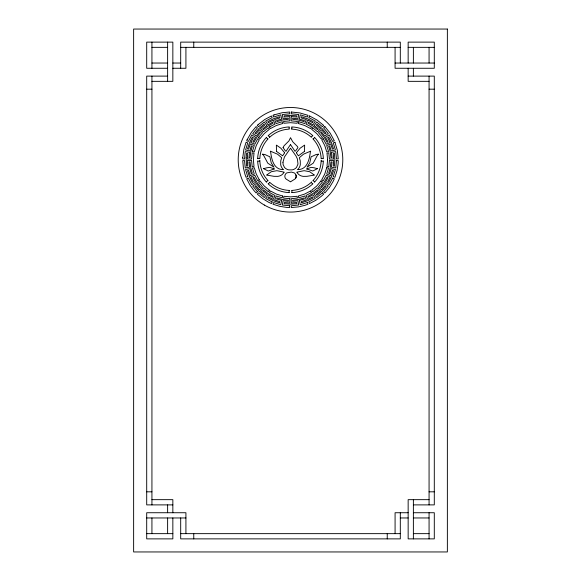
<?xml version="1.0" encoding="UTF-8"?>
<svg xmlns="http://www.w3.org/2000/svg" width="581" height="581" viewBox="0 0 581 581"><rect width="100%" height="100%" fill="white"/><g stroke="black" fill="none" stroke-linecap="round" stroke-linejoin="round"><path stroke-width="0.87" d="M266.773 175.092L274.007 176.326L277.696 176.37A10.066 10.066 0 0 0 279.86 175.861A7.379 7.379 0 0 0 281.277 175.186A7.045 7.045 0 0 0 282.482 174.242A8.112 8.112 0 0 0 283.513 173.022L284.051 172.281M276.512 151.365L276.36 145.257M304.64 145.257L304.488 151.365M296.383 152.738L300.116 148.22L304.488 145.185M284.603 152.905L282.649 155.759M266.832 174.939L271.276 171.722L276.621 170.72A7.894 7.894 0 0 1 277.885 170.872L284.015 172.136M318.562 154.248L318.032 154.699A10.044 10.044 0 0 0 317.458 155.221L313.21 163.174L307.037 167.205L309.753 162.847L311.082 156.979A0.813 0.813 0 0 1 311.169 156.725L311.815 156.42A7.793 7.793 0 0 0 313.479 155.759L316.18 154.473L318.541 154.19M304.459 151.416L298.474 155.759M317.393 168.693L313.094 170.858A1.634 1.634 0 0 1 312.643 170.959L306.753 169.006M306.717 168.882L311.227 167.35L314.582 167.873A22.739 22.739 0 0 0 316.333 168.374L317.415 168.613M263.585 168.613L264.667 168.374A22.739 22.739 0 0 0 266.418 167.873L269.773 167.35L274.283 168.882M296.985 172.136L303.115 170.872A7.894 7.894 0 0 1 304.379 170.72L309.724 171.722L314.168 174.939M274.247 169.006L268.386 170.959A1.634 1.634 0 0 1 267.906 170.858L263.607 168.693M314.227 175.092L306.993 176.326L303.304 176.37A10.066 10.066 0 0 1 301.14 175.861A7.379 7.379 0 0 1 299.723 175.186A7.045 7.045 0 0 1 298.518 174.242A8.112 8.112 0 0 1 297.487 173.022L296.949 172.281M297.85 169.616C307.298 169.637 309.433 159.267 310.356 151.939A10.494 10.494 0 0 0 310.682 151.154L303.536 154.147L299.309 157.72L300.261 160.85L300.319 164.503A8.635 8.635 0 0 1 299.215 167.626L298.213 169.027A10.763 10.763 0 0 0 297.806 169.529M151.931 47.352L167.618 47.352M180.691 47.352L400.309 47.352M408.152 47.352L434.297 47.352M151.931 63.038L167.618 63.038M172.847 63.038L180.691 63.038M395.08 63.038L434.297 63.038M167.618 68.267L146.702 68.267L146.702 42.122L172.847 42.122L172.847 81.34L151.931 81.34M172.847 68.267L185.92 68.267L185.92 47.352M167.618 76.111L146.702 76.111L146.702 504.889L172.847 504.889M408.152 76.111L434.297 76.111L434.297 504.889L413.382 504.889M429.068 81.34L408.152 81.34L408.152 68.267M146.702 89.183L151.931 89.183M429.068 89.183L434.297 89.183M146.702 491.817L151.931 491.817M429.068 491.817L434.297 491.817M151.931 499.66L172.847 499.66L172.847 512.732M429.068 499.66L408.152 499.66L408.152 538.877L434.297 538.877L434.297 512.732L413.382 512.732M408.152 512.732L395.08 512.732L395.08 533.648M146.702 517.962L185.92 517.962M400.309 517.962L408.152 517.962M413.382 517.962L429.068 517.962M146.702 533.648L172.847 533.648M180.691 533.648L400.309 533.648M413.382 533.648L429.068 533.648M262.459 154.19L264.82 154.473L267.521 155.759A7.793 7.793 0 0 0 269.185 156.42L269.831 156.725A0.813 0.813 0 0 1 269.918 156.979L271.247 162.847L274 167.205L267.79 163.174L263.542 155.221A10.044 10.044 0 0 0 262.968 154.699L262.438 154.248M283.15 169.616C273.702 169.637 271.567 159.267 270.644 151.939A10.494 10.494 0 0 1 270.318 151.154L277.464 154.147L281.691 157.72L280.739 160.85L280.681 164.503A8.635 8.635 0 0 0 281.785 167.626L282.787 169.027A10.763 10.763 0 0 1 283.194 169.529M276.512 145.185L280.884 148.22L284.617 152.738M276.556 151.43L282.526 155.759M298.351 155.759L296.39 152.89M429.068 47.352L429.068 63.038M429.068 76.111L429.068 504.889M429.068 512.732L429.068 538.877M413.382 47.352L413.382 63.038M413.382 68.267L413.382 76.111M413.382 499.66L413.382 538.877M408.152 63.038L408.152 42.122L434.297 42.122L434.297 68.267L395.08 68.267L395.08 47.352M400.309 63.038L400.309 42.122L180.691 42.122L180.691 68.267M400.309 512.732L400.309 538.877L180.691 538.877L180.691 517.962M387.237 42.122L387.237 47.352M387.237 533.648L387.237 538.877M193.763 42.122L193.763 47.352M193.763 533.648L193.763 538.877M185.92 533.648L185.92 512.732L146.702 512.732L146.702 538.877L172.847 538.877L172.847 517.962M167.618 42.122L167.618 81.34M167.618 504.889L167.618 512.732M167.618 517.962L167.618 533.648M151.931 42.122L151.931 68.267M151.931 76.111L151.931 504.889M151.931 517.962L151.931 533.648M295.765 177.997A2.68 2.68 0 0 1 295.293 178.665A4.292 4.292 0 0 1 294.538 179.282L290.921 181.548A5.636 5.636 0 0 1 290.529 181.868A5.636 5.636 0 0 1 290.079 181.548L286.462 179.282A4.292 4.292 0 0 1 285.707 178.657A2.68 2.68 0 0 1 285.235 177.997A3.856 3.856 0 0 1 285.816 173.741A4.612 4.612 0 0 1 286.774 172.891L291.357 172.07L294.226 172.891A4.612 4.612 0 0 1 295.192 173.734A3.856 3.856 0 0 1 295.773 178.004A3.82 3.82 0 0 0 295.932 175.004M283.078 147.53L284.145 149.15A16.711 16.711 0 0 0 284.472 149.6L284.603 149.76A31.28 31.28 0 0 1 285.14 150.559L285.99 151.3L290.217 144.996A7.96 7.96 0 0 1 290.485 144.422A7.96 7.96 0 0 1 290.783 144.996L295.01 151.3L295.86 150.559A31.28 31.28 0 0 1 296.397 149.76L296.528 149.6A16.711 16.711 0 0 0 296.855 149.15L297.908 147.668L297.53 146.594L292.715 141.749L290.522 137.682L288.975 140.871L284.138 145.686L283.085 147.48M282.954 162.273L283.114 164.561L284.429 167.306A5.912 5.912 0 0 0 285.649 168.475L286.753 169.165A6.485 6.485 0 0 0 288.953 169.877L292.047 169.877A6.485 6.485 0 0 0 294.247 169.165L295.351 168.475A5.912 5.912 0 0 0 296.571 167.306L297.995 164.002L297.363 158.889L295.99 155.955L290.515 148.199L284.436 157.015L282.954 162.273M327.597 159.775L327.001 166.377L328.81 166.703L329.42 160.458L333.705 160.53L333.262 165.977L334.431 166.144L334.896 159.775L334.431 153.406L333.262 153.573L333.697 159.02L329.42 159.092L328.802 152.847L327.001 153.173L327.597 159.775M289.701 205.754L289.665 207.54L286.506 207.395L279.831 206.349L272.99 204.221L273.651 202.551L280.746 204.708L281.669 200.445L276.607 199L276.977 197.968L282.598 199.515L288.379 200.242L288.321 201.338L283.092 200.728L282.315 205.028L289.701 205.754M289.825 198.695L289.745 202.98L284.298 202.537L284.131 203.706L290.5 204.171L296.869 203.706L296.702 202.537L291.255 202.972L291.175 198.695L297.428 198.077L297.102 196.276L290.5 196.872L283.898 196.276L283.572 198.085L289.825 198.695M291.255 116.57L291.175 120.855L297.428 121.465L297.102 123.274L290.5 122.678L283.898 123.274L283.572 121.473L289.825 120.855L289.745 116.578L284.298 117.013L284.131 115.844L290.5 115.379L296.869 115.844L296.702 117.013L291.255 116.57M291.335 112.01L291.299 113.796L298.685 114.522L297.908 118.822L292.679 118.212L292.621 119.308L298.402 120.035L304.023 121.582L304.393 120.55L299.331 119.105L300.254 114.842L307.349 116.999L308.01 115.329L299.818 112.917L291.335 112.01M242.756 157.771L242.735 158.94L244.521 158.976L245.247 151.59L249.547 152.367L248.937 157.596L250.033 157.654L250.76 151.866L252.307 146.252L251.275 145.882L249.83 150.944L245.567 150.021L247.724 142.926L246.053 142.265L243.853 149.433L242.756 157.771M246.141 157.916L246.569 166.144L247.738 165.977L247.303 160.53L251.58 160.458L252.198 166.703L253.999 166.377L253.403 159.775L253.999 153.173L252.19 152.847L251.58 159.092L247.295 159.02L247.738 153.573L246.569 153.406L246.141 157.916M257.666 158.402L257.775 158.707A1.438 1.438 0 0 1 259.692 158.707L259.852 158.49A30.67 30.67 0 0 1 268.139 138.779L267.964 138.743A1.438 1.438 0 0 1 266.606 137.385L266.548 137.283A32.863 32.863 0 0 0 257.666 158.402M321.155 160.668L321.148 161.06A30.67 30.67 0 0 1 312.861 180.771L313.036 180.807A1.438 1.438 0 0 1 314.394 182.165L314.452 182.267A32.863 32.863 0 0 0 323.334 161.148L323.225 160.843A1.438 1.438 0 0 1 321.308 160.843L321.155 160.668M336.479 160.574L335.753 167.96L331.453 167.183L332.063 161.954L330.967 161.896L330.24 167.684L328.693 173.298L329.725 173.668L331.17 168.606L335.433 169.529L333.276 176.624L334.946 177.285L337.074 170.444L338.12 163.777L338.265 160.61L336.479 160.574M269.468 137.239L269.976 136.978A30.67 30.67 0 0 1 288.575 129.164L289.432 128.967A1.438 1.438 0 0 1 289.432 127.05L288.437 126.978A32.863 32.863 0 0 0 268.509 135.351L268.11 135.881A1.438 1.438 0 0 1 269.468 137.239M311.539 182.085L311.532 182.311A1.438 1.438 0 0 0 312.89 183.669L312.491 184.199A32.863 32.863 0 0 1 292.563 192.572L291.568 192.5A1.438 1.438 0 0 0 291.568 190.583L292.425 190.386A30.67 30.67 0 0 0 311.024 182.572L311.539 182.085M252.553 151.082L252.459 151.518L254.246 151.902L256.228 145.577L259.3 139.709L257.761 138.714L254.798 144.255L250.876 142.548L253.367 137.682L252.35 137.08L249.481 142.788L247.477 148.852L248.624 149.143L250.302 143.943L254.282 145.511L252.553 151.082M326.747 167.648L324.772 173.973L321.7 179.841L323.239 180.836L326.202 175.295L330.124 177.002L327.633 181.868L328.65 182.47L331.519 176.762L333.523 170.698L332.376 170.407L330.698 175.607L326.718 174.039L328.541 168.032L326.754 167.648M282.627 196.029L282.243 197.816L276.236 195.993L274.668 199.973L279.868 201.651L279.577 202.798L273.513 200.794L267.805 197.925L268.407 196.908L273.273 199.399L274.98 195.477L269.439 192.514L270.434 190.975L276.302 194.047L282.627 196.022M298.757 121.734L298.373 123.521L304.698 125.503L310.566 128.575L311.561 127.036L306.02 124.073L307.727 120.151L312.593 122.642L313.195 121.625L307.487 118.756L301.423 116.752L301.132 117.899L306.332 119.577L304.764 123.557L298.757 121.734M272.162 201.941L271.45 203.59L268.582 202.239L262.823 198.724L257.318 194.141L258.56 192.848L264.29 197.555L266.781 193.967L262.656 190.699L263.389 189.885L267.986 193.466L273.055 196.349L272.583 197.337L267.986 194.78L265.626 198.448L272.162 201.941M309.55 115.96L308.838 117.609L315.374 121.102L313.014 124.77L308.417 122.213L307.945 123.201L313.014 126.084L317.611 129.665L318.344 128.851L314.219 125.583L316.71 121.995L322.44 126.702L323.682 125.409L317.044 120.049L309.55 115.96M247.157 139.658L246.685 140.725L248.334 141.437L251.827 134.901L255.495 137.261L252.938 141.858L253.926 142.33L256.809 137.261L260.39 132.664L259.576 131.931L256.308 136.056L252.72 133.565L257.427 127.835L256.134 126.593L251.362 132.366L247.157 139.658M332.666 178.113L329.173 184.649L325.505 182.289L328.062 177.692L327.074 177.22L324.191 182.289L320.61 186.886L321.424 187.619L324.692 183.494L328.28 185.985L323.573 191.715L324.866 192.957L329.449 187.452L332.964 181.693L334.315 178.825L332.666 178.113M258.763 137.225L258.516 137.588L260.019 138.627L264.268 133.543L269.359 129.294L268.313 127.791L263.462 131.771L260.484 128.691L264.645 125.155L263.941 124.203L259.111 128.379L254.936 133.216L255.88 133.921L259.424 129.759L262.503 132.737L258.763 137.225M320.973 180.916L316.732 186.007L311.641 190.256L312.687 191.759L317.538 187.779L320.516 190.858L316.354 194.395L317.059 195.347L321.889 191.171L326.064 186.334L325.12 185.629L321.576 189.791L318.497 186.813L322.484 181.962L320.981 180.916M312.687 127.791L311.641 129.294L316.732 133.543L320.981 138.634L322.484 137.588L318.504 132.737L321.584 129.759L325.12 133.921L326.072 133.216L321.896 128.379L317.059 124.211L316.354 125.155L320.516 128.699L317.538 131.778L312.687 127.791M269.359 190.256L268.313 191.759L263.462 187.772L260.484 190.851L264.645 194.395L263.941 195.339L259.104 191.171L254.936 186.334L255.88 185.629L259.416 189.791L262.496 186.813L258.516 181.962L260.027 180.916L264.268 186.007L269.359 190.248M259.845 160.668L259.692 160.843A1.438 1.438 0 0 1 257.775 160.843L257.666 161.148A32.863 32.863 0 0 0 266.548 182.267L266.606 182.165A1.438 1.438 0 0 1 267.964 180.807L268.139 180.771A30.67 30.67 0 0 1 259.852 161.06L259.845 160.668M321.308 158.707L321.148 158.49A30.67 30.67 0 0 0 312.861 138.779L313.036 138.743A1.438 1.438 0 0 0 314.394 137.385L314.452 137.283A32.863 32.863 0 0 1 323.334 158.402L323.225 158.707A1.438 1.438 0 0 0 321.308 158.707M257.427 191.715L256.134 192.965L254.006 190.619L250.026 185.165L246.693 178.825L248.334 178.106L251.827 184.649L255.502 182.289L252.938 177.692L253.926 177.22L256.809 182.289L260.39 186.893L259.569 187.627L256.308 183.494L252.72 185.985L257.427 191.715M324.866 126.585L323.573 127.835L328.28 133.565L324.692 136.056L321.431 131.923L320.61 132.657L324.191 137.261L327.074 142.33L328.062 141.858L325.498 137.261L329.173 134.901L332.666 141.444L334.307 140.725L330.226 133.231L324.866 126.585M258.153 124.603L257.31 125.409L258.56 126.702L264.29 121.995L266.781 125.583L262.656 128.844L263.382 129.657L267.986 126.084L273.055 123.201L272.583 122.213L267.986 124.777L265.626 121.102L272.169 117.609L271.45 115.968L264.827 119.475L258.153 124.603M322.44 192.848L316.71 197.555L314.219 193.967L318.344 190.706L317.618 189.885L313.014 193.466L307.945 196.349L308.417 197.337L313.014 194.773L315.374 198.448L308.831 201.941L309.55 203.582L315.89 200.249L321.344 196.269L323.69 194.141L322.44 192.848M291.568 128.967L292.425 129.164A30.67 30.67 0 0 1 311.024 136.978L311.532 137.239A1.438 1.438 0 0 1 312.89 135.881L312.491 135.351A32.863 32.863 0 0 0 292.563 126.978L291.568 127.05A1.438 1.438 0 0 1 291.568 128.967M289.599 190.43L289.432 190.583A1.438 1.438 0 0 0 289.432 192.5L288.437 192.572A32.863 32.863 0 0 1 268.509 184.199L268.11 183.669A1.438 1.438 0 0 0 269.468 182.311L269.976 182.572A30.67 30.67 0 0 0 288.575 190.386L289.599 190.43M269.809 126.796L269.439 127.036L270.434 128.575L276.302 125.503L282.627 123.528L282.243 121.734L276.229 123.557L274.66 119.57L279.86 117.892L279.57 116.752L273.513 118.756L267.805 121.625L268.407 122.642L273.273 120.151L274.98 124.08L269.809 126.796M310.566 190.967L304.698 194.047L298.373 196.022L298.757 197.816L304.771 195.993L306.34 199.98L301.14 201.658L301.43 202.798L307.487 200.794L313.195 197.925L312.593 196.908L307.727 199.399L306.02 195.47L311.561 192.514L310.566 190.975M259.3 179.841L257.761 180.836L254.805 175.295L250.876 177.002L253.367 181.868L252.35 182.47L249.481 176.762L247.477 170.705L248.617 170.415L250.295 175.615L254.282 174.046L252.459 168.032L254.253 167.648L256.228 173.973L259.308 179.841M323.239 138.714L321.7 139.709L324.772 145.577L326.747 151.902L328.541 151.518L326.718 145.504L330.705 143.935L332.383 149.135L333.523 148.845L331.519 142.788L328.65 137.08L327.633 137.682L330.124 142.548L326.195 144.255L323.239 138.714M247.717 176.631L246.053 177.285L244.979 174.307L243.388 167.742L242.735 160.61L244.528 160.581L245.255 167.96L249.547 167.183L248.944 161.954L250.033 161.896L250.76 167.684L252.299 173.305L251.268 173.668L249.83 168.606L245.56 169.536L247.717 176.631M334.946 142.265L333.283 142.919L335.44 150.014L331.17 150.944L329.732 145.882L328.701 146.245L330.24 151.866L330.967 157.654L332.056 157.596L331.453 152.367L335.745 151.59L336.472 158.969L338.265 158.94L337.358 150.457L334.946 142.265M274.079 114.9L272.99 115.329L273.644 116.992L280.746 114.835L281.669 119.105L276.607 120.543L276.97 121.574L282.591 120.035L288.379 119.308L288.321 118.219L283.092 118.822L282.315 114.53L289.701 113.803L289.665 112.01L282.206 112.721L274.079 114.9M307.356 202.558L300.261 204.715L299.331 200.445L304.393 199.007L304.03 197.976L298.409 199.515L292.621 200.242L292.679 201.331L297.908 200.728L298.685 205.02L291.299 205.747L291.335 207.54L298.467 206.887L305.025 205.296L308.01 204.221L307.356 202.558M447.37 29.05L133.63 29.05L133.63 551.95L447.37 551.95L447.37 29.05M264.355 205.057A52.29 52.29 0 0 0 342.79 159.775A52.29 52.29 0 0 0 264.355 114.493A52.29 52.29 0 0 0 264.355 205.057"/></g></svg>
